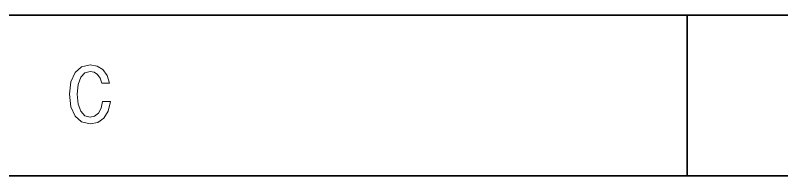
# Model space of a CAD drawing. Extents: x 0 to 297, y 0 to 210.
# Drawn here: x 106.67 to 154.39, y 0 to 10 of the extents above; entities that cross this region are included whole.
import ezdxf

# ---------------------------------------------------------------- set-up
doc = ezdxf.new("R2010")
doc.units = 0

msp = doc.modelspace()

# ---------------------------------------------------------------- linework, layer by layer
at = {"color": 7, "lineweight": 35}
for p, q in [((10, 10), (287, 10)), ((97, 10), (287, 10)), ((296.999512, 0.000561), (0.00002, 0.000561))]:
    msp.add_line(p, q, dxfattribs=at)
at = {"color": 7, "lineweight": 35, "ltscale": 0.25}
msp.add_line((148.5, 10), (148.5, 0), dxfattribs=at)
at = {"color": 7, "lineweight": 13}
msp.add_lwpolyline([(112.104271, 4.625076), (112.003403, 4.201445), (111.836983, 3.898852), (111.604988, 3.712252), (111.332657, 3.651733), (111.004845, 3.742512), (110.747643, 4.014846), (110.576172, 4.45865), (110.520699, 5.073924), (110.576172, 5.684154), (110.742599, 6.133001), (110.999802, 6.405335), (111.332657, 6.501157), (111.57473, 6.450725), (111.781502, 6.309514), (111.942886, 6.082569), (112.053841, 5.769889), (112.532944, 5.769889), (112.381645, 6.248996), (112.1194, 6.612108), (111.76133, 6.839053), (111.332657, 6.919745), (110.798073, 6.793664), (110.389572, 6.440639), (110.127327, 5.860667), (110.036545, 5.073924), (110.127327, 4.28718), (110.389572, 3.707209), (110.798073, 3.34914), (111.332657, 3.228102), (111.801674, 3.323924), (112.179916, 3.591215), (112.447212, 4.029975), (112.588425, 4.625076)], close=True, dxfattribs=at)

doc.saveas('drawing.dxf')
